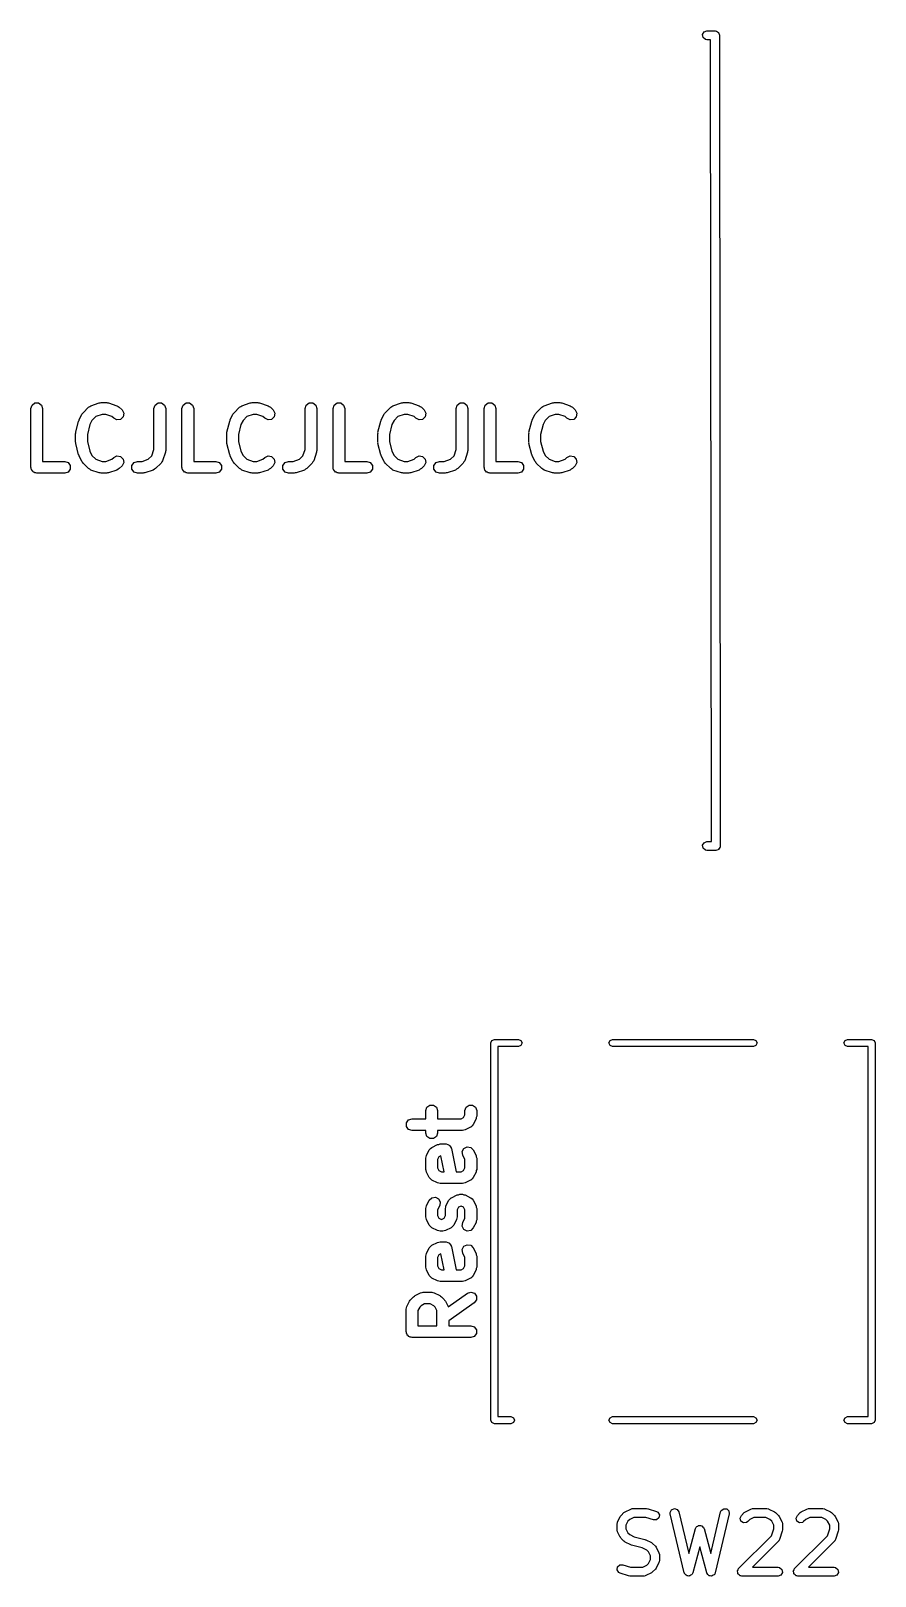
# Model space of a CAD drawing. Extents: x 32 to 173, y -120 to -34.
# Drawn here: x 158.82 to 173.2, y -120.16 to -93.86 of the extents above; entities that cross this region are included whole.
import ezdxf

# ---------------------------------------------------------------- set-up
doc = ezdxf.new("R2010")
doc.units = 0
doc.layers.add('BLACK', color=7, linetype='CONTINUOUS')

msp = doc.modelspace()

# ---------------------------------------------------------------- linework, layer by layer
at = {"layer": 'BLACK', "linetype": 'CONTINUOUS'}
for p, q in [((170.26, -93.925), (170.286, -93.8805)), ((170.286, -93.8805), (170.334, -93.863)), ((170.334, -93.863), (170.471, -93.863)), ((170.471, -93.863), (170.481, -93.8647)), ((170.481, -93.8647), (170.484, -93.8641)), ((170.484, -93.8641), (170.487, -93.8658)), ((170.487, -93.8658), (170.497, -93.8675)), ((170.497, -93.8675), (170.512, -93.88)), ((170.512, -93.88), (170.529, -93.8897)), ((170.529, -93.8897), (170.531, -93.8961)), ((170.269, -93.9755), (170.26, -93.925)), ((170.308, -94.0085), (170.269, -93.9755)), ((170.334, -94.013), (170.308, -94.0085)), ((170.396, -94.013), (170.334, -94.013)), ((170.409, -107.663), (170.396, -94.013)), ((170.531, -93.8961), (170.536, -93.9005)), ((170.536, -93.9005), (170.54, -93.9197)), ((170.54, -93.9197), (170.546, -93.9379)), ((170.546, -93.9379), (170.559, -107.738)), ((158.844, -100.231), (158.894, -100.195)), ((158.894, -100.195), (158.956, -100.195)), ((158.956, -100.195), (159.006, -100.231)), ((159.846, -100.243), (159.989, -100.195)), ((159.989, -100.195), (160.005, -100.195)), ((160.005, -100.195), (160.02, -100.19)), ((160.02, -100.19), (160.116, -100.19)), ((160.116, -100.19), (160.131, -100.195)), ((160.131, -100.195), (160.147, -100.195)), ((160.147, -100.195), (160.29, -100.243)), ((160.939, -100.231), (160.989, -100.195)), ((160.989, -100.195), (161.051, -100.195)), ((161.051, -100.195), (161.101, -100.231)), ((161.416, -100.231), (161.466, -100.195)), ((161.466, -100.195), (161.527, -100.195)), ((161.527, -100.195), (161.577, -100.231)), ((162.417, -100.243), (162.56, -100.195)), ((162.56, -100.195), (162.576, -100.195)), ((162.576, -100.195), (162.592, -100.19)), ((162.592, -100.19), (162.687, -100.19)), ((162.687, -100.19), (162.702, -100.195)), ((162.702, -100.195), (162.719, -100.195)), ((162.719, -100.195), (162.862, -100.243)), ((163.511, -100.231), (163.561, -100.195)), ((163.561, -100.195), (163.623, -100.195)), ((163.623, -100.195), (163.673, -100.231)), ((163.987, -100.231), (164.037, -100.195)), ((164.037, -100.195), (164.099, -100.195)), ((164.099, -100.195), (164.149, -100.231)), ((164.989, -100.243), (165.132, -100.195)), ((165.132, -100.195), (165.148, -100.195)), ((165.148, -100.195), (165.163, -100.19)), ((165.163, -100.19), (165.258, -100.19)), ((165.258, -100.19), (165.274, -100.195)), ((165.274, -100.195), (165.29, -100.195)), ((165.29, -100.195), (165.433, -100.243)), ((166.082, -100.231), (166.132, -100.195)), ((166.132, -100.195), (166.194, -100.195)), ((166.194, -100.195), (166.244, -100.231)), ((166.559, -100.231), (166.609, -100.195)), ((166.609, -100.195), (166.67, -100.195)), ((166.67, -100.195), (166.72, -100.231)), ((167.56, -100.243), (167.703, -100.195)), ((167.703, -100.195), (167.719, -100.195)), ((167.719, -100.195), (167.735, -100.19)), ((167.735, -100.19), (167.83, -100.19)), ((167.83, -100.19), (167.845, -100.195)), ((167.845, -100.195), (167.862, -100.195)), ((167.862, -100.195), (168.004, -100.243)), ((158.825, -100.29), (158.844, -100.231)), ((158.825, -101.29), (158.825, -100.29)), ((159.006, -100.231), (159.025, -100.29)), ((159.025, -100.29), (159.025, -101.19)), ((159.645, -100.484), (159.693, -100.388)), ((159.693, -100.388), (159.704, -100.377)), ((159.704, -100.377), (159.712, -100.362)), ((159.712, -100.362), (159.807, -100.267)), ((159.807, -100.267), (159.827, -100.257)), ((159.827, -100.257), (159.846, -100.243)), ((159.932, -100.425), (159.864, -100.492)), ((160.037, -100.39), (159.932, -100.425)), ((160.099, -100.39), (160.037, -100.39)), ((160.204, -100.425), (160.099, -100.39)), ((160.235, -100.456), (160.204, -100.425)), ((160.29, -100.484), (160.235, -100.456)), ((160.29, -100.243), (160.309, -100.257)), ((160.309, -100.257), (160.329, -100.267)), ((160.329, -100.267), (160.377, -100.315)), ((160.395, -100.431), (160.351, -100.475)), ((160.377, -100.315), (160.405, -100.37)), ((160.405, -100.37), (160.395, -100.431)), ((160.92, -100.29), (160.939, -100.231)), ((160.92, -100.988), (160.92, -100.29)), ((161.101, -100.231), (161.12, -100.29)), ((161.12, -100.29), (161.12, -101.005)), ((161.397, -100.29), (161.416, -100.231)), ((161.397, -101.29), (161.397, -100.29)), ((161.577, -100.231), (161.597, -100.29)), ((161.597, -100.29), (161.597, -101.19)), ((162.217, -100.484), (162.264, -100.388)), ((162.264, -100.388), (162.276, -100.377)), ((162.276, -100.377), (162.283, -100.362)), ((162.283, -100.362), (162.378, -100.267)), ((162.378, -100.267), (162.399, -100.257)), ((162.399, -100.257), (162.417, -100.243)), ((162.503, -100.425), (162.436, -100.492)), ((162.608, -100.39), (162.503, -100.425)), ((162.671, -100.39), (162.608, -100.39)), ((162.776, -100.425), (162.671, -100.39)), ((162.807, -100.456), (162.776, -100.425)), ((162.862, -100.484), (162.807, -100.456)), ((162.862, -100.243), (162.88, -100.257)), ((162.88, -100.257), (162.901, -100.267)), ((162.901, -100.267), (162.948, -100.315)), ((162.967, -100.431), (162.923, -100.475)), ((162.948, -100.315), (162.976, -100.37)), ((162.976, -100.37), (162.967, -100.431)), ((163.492, -100.29), (163.511, -100.231)), ((163.492, -100.988), (163.492, -100.29)), ((163.673, -100.231), (163.692, -100.29)), ((163.692, -100.29), (163.692, -101.005)), ((163.968, -100.29), (163.987, -100.231)), ((163.968, -101.29), (163.968, -100.29)), ((164.149, -100.231), (164.168, -100.29)), ((164.168, -100.29), (164.168, -101.19)), ((164.788, -100.484), (164.836, -100.388)), ((164.836, -100.388), (164.847, -100.377)), ((164.847, -100.377), (164.854, -100.362)), ((164.854, -100.362), (164.95, -100.267)), ((164.95, -100.267), (164.97, -100.257)), ((164.97, -100.257), (164.989, -100.243)), ((165.074, -100.425), (165.007, -100.492)), ((165.179, -100.39), (165.074, -100.425)), ((165.242, -100.39), (165.179, -100.39)), ((165.347, -100.425), (165.242, -100.39)), ((165.378, -100.456), (165.347, -100.425)), ((165.433, -100.484), (165.378, -100.456)), ((165.433, -100.243), (165.451, -100.257)), ((165.451, -100.257), (165.472, -100.267)), ((165.472, -100.267), (165.52, -100.315)), ((165.538, -100.431), (165.494, -100.475)), ((165.52, -100.315), (165.548, -100.37)), ((165.548, -100.37), (165.538, -100.431)), ((166.063, -100.29), (166.082, -100.231)), ((166.063, -100.988), (166.063, -100.29)), ((166.244, -100.231), (166.263, -100.29)), ((166.263, -100.29), (166.263, -101.005)), ((166.539, -100.29), (166.559, -100.231)), ((166.539, -101.29), (166.539, -100.29)), ((166.72, -100.231), (166.739, -100.29)), ((166.739, -100.29), (166.739, -101.19)), ((167.36, -100.484), (167.407, -100.388)), ((167.407, -100.388), (167.419, -100.377)), ((167.419, -100.377), (167.426, -100.362)), ((167.426, -100.362), (167.521, -100.267)), ((167.521, -100.267), (167.542, -100.257)), ((167.542, -100.257), (167.56, -100.243)), ((167.646, -100.425), (167.579, -100.492)), ((167.751, -100.39), (167.646, -100.425)), ((167.814, -100.39), (167.751, -100.39)), ((167.919, -100.425), (167.814, -100.39)), ((167.95, -100.456), (167.919, -100.425)), ((168.005, -100.484), (167.95, -100.456)), ((168.004, -100.243), (168.023, -100.257)), ((168.023, -100.257), (168.043, -100.267)), ((168.043, -100.267), (168.091, -100.315)), ((168.109, -100.431), (168.066, -100.475)), ((168.091, -100.315), (168.119, -100.37)), ((168.119, -100.37), (168.109, -100.431)), ((159.587, -100.719), (159.591, -100.707)), ((159.587, -100.862), (159.587, -100.719)), ((159.59, -100.695), (159.638, -100.504)), ((159.591, -100.707), (159.59, -100.695)), ((159.638, -100.504), (159.644, -100.495)), ((159.644, -100.495), (159.645, -100.484)), ((159.829, -100.563), (159.787, -100.731)), ((159.787, -100.731), (159.787, -100.849)), ((159.864, -100.492), (159.829, -100.563)), ((160.351, -100.475), (160.29, -100.484)), ((162.158, -100.719), (162.162, -100.707)), ((162.158, -100.862), (162.158, -100.719)), ((162.161, -100.695), (162.209, -100.504)), ((162.162, -100.707), (162.161, -100.695)), ((162.209, -100.504), (162.215, -100.495)), ((162.215, -100.495), (162.217, -100.484)), ((162.4, -100.563), (162.358, -100.731)), ((162.358, -100.731), (162.358, -100.849)), ((162.436, -100.492), (162.4, -100.563)), ((162.923, -100.475), (162.862, -100.484)), ((164.73, -100.719), (164.734, -100.707)), ((164.73, -100.862), (164.73, -100.719)), ((164.733, -100.695), (164.781, -100.504)), ((164.734, -100.707), (164.733, -100.695)), ((164.781, -100.504), (164.786, -100.495)), ((164.786, -100.495), (164.788, -100.484)), ((164.972, -100.563), (164.93, -100.731)), ((164.93, -100.731), (164.93, -100.849)), ((165.007, -100.492), (164.972, -100.563)), ((165.494, -100.475), (165.433, -100.484)), ((167.301, -100.719), (167.305, -100.707)), ((167.301, -100.862), (167.301, -100.719)), ((167.304, -100.695), (167.352, -100.504)), ((167.305, -100.707), (167.304, -100.695)), ((167.352, -100.504), (167.358, -100.495)), ((167.358, -100.495), (167.36, -100.484)), ((167.543, -100.563), (167.501, -100.731)), ((167.501, -100.731), (167.501, -100.849)), ((167.579, -100.492), (167.543, -100.563)), ((168.066, -100.475), (168.005, -100.484)), ((159.591, -100.873), (159.587, -100.862)), ((159.59, -100.886), (159.591, -100.873)), ((159.638, -101.076), (159.59, -100.886)), ((159.787, -100.849), (159.829, -101.017)), ((160.885, -101.093), (160.92, -100.988)), ((162.162, -100.873), (162.158, -100.862)), ((162.161, -100.886), (162.162, -100.873)), ((162.209, -101.076), (162.161, -100.886)), ((162.358, -100.849), (162.4, -101.017)), ((163.457, -101.093), (163.492, -100.988)), ((164.734, -100.873), (164.73, -100.862)), ((164.733, -100.886), (164.734, -100.873)), ((164.781, -101.076), (164.733, -100.886)), ((164.93, -100.849), (164.972, -101.017)), ((166.028, -101.093), (166.063, -100.988)), ((167.305, -100.873), (167.301, -100.862)), ((167.304, -100.886), (167.305, -100.873)), ((167.352, -101.076), (167.304, -100.886)), ((167.501, -100.849), (167.543, -101.017)), ((159.025, -101.19), (159.401, -101.19)), ((159.401, -101.19), (159.46, -101.209)), ((159.46, -101.209), (159.496, -101.259)), ((159.644, -101.086), (159.638, -101.076)), ((159.645, -101.097), (159.644, -101.086)), ((159.693, -101.192), (159.645, -101.097)), ((159.704, -101.204), (159.693, -101.192)), ((159.712, -101.218), (159.704, -101.204)), ((159.807, -101.313), (159.712, -101.218)), ((159.829, -101.017), (159.864, -101.088)), ((159.864, -101.088), (159.932, -101.155)), ((159.932, -101.155), (160.037, -101.19)), ((160.037, -101.19), (160.099, -101.19)), ((160.099, -101.19), (160.204, -101.155)), ((160.204, -101.155), (160.235, -101.124)), ((160.235, -101.124), (160.29, -101.096)), ((160.29, -101.096), (160.351, -101.106)), ((160.351, -101.106), (160.395, -101.15)), ((160.405, -101.211), (160.377, -101.266)), ((160.395, -101.15), (160.405, -101.211)), ((160.544, -101.259), (160.581, -101.209)), ((160.581, -101.209), (160.639, -101.19)), ((160.639, -101.19), (160.718, -101.19)), ((160.718, -101.19), (160.824, -101.155)), ((160.824, -101.155), (160.885, -101.093)), ((161.043, -101.218), (160.948, -101.313)), ((161.054, -101.198), (161.043, -101.218)), ((161.068, -101.179), (161.054, -101.198)), ((161.115, -101.036), (161.068, -101.179)), ((161.12, -101.005), (161.115, -101.02)), ((161.115, -101.02), (161.115, -101.036)), ((161.597, -101.19), (161.973, -101.19)), ((161.973, -101.19), (162.032, -101.209)), ((162.032, -101.209), (162.068, -101.259)), ((162.215, -101.086), (162.209, -101.076)), ((162.217, -101.097), (162.215, -101.086)), ((162.264, -101.192), (162.217, -101.097)), ((162.276, -101.204), (162.264, -101.192)), ((162.283, -101.218), (162.276, -101.204)), ((162.378, -101.313), (162.283, -101.218)), ((162.4, -101.017), (162.436, -101.088)), ((162.436, -101.088), (162.503, -101.155)), ((162.503, -101.155), (162.608, -101.19)), ((162.608, -101.19), (162.671, -101.19)), ((162.671, -101.19), (162.776, -101.155)), ((162.776, -101.155), (162.807, -101.124)), ((162.807, -101.124), (162.862, -101.096)), ((162.862, -101.096), (162.923, -101.106)), ((162.923, -101.106), (162.967, -101.15)), ((162.976, -101.211), (162.948, -101.266)), ((162.967, -101.15), (162.976, -101.211)), ((163.116, -101.259), (163.152, -101.209)), ((163.152, -101.209), (163.211, -101.19)), ((163.211, -101.19), (163.29, -101.19)), ((163.29, -101.19), (163.395, -101.155)), ((163.395, -101.155), (163.457, -101.093)), ((163.615, -101.218), (163.52, -101.313)), ((163.625, -101.198), (163.615, -101.218)), ((163.639, -101.179), (163.625, -101.198)), ((163.687, -101.036), (163.639, -101.179)), ((163.692, -101.005), (163.687, -101.02)), ((163.687, -101.02), (163.687, -101.036)), ((164.168, -101.19), (164.544, -101.19)), ((164.544, -101.19), (164.603, -101.209)), ((164.603, -101.209), (164.639, -101.259)), ((164.786, -101.086), (164.781, -101.076)), ((164.788, -101.097), (164.786, -101.086)), ((164.836, -101.192), (164.788, -101.097)), ((164.847, -101.204), (164.836, -101.192)), ((164.854, -101.218), (164.847, -101.204)), ((164.95, -101.313), (164.854, -101.218)), ((164.972, -101.017), (165.007, -101.088)), ((165.007, -101.088), (165.074, -101.155)), ((165.074, -101.155), (165.179, -101.19)), ((165.179, -101.19), (165.242, -101.19)), ((165.242, -101.19), (165.347, -101.155)), ((165.347, -101.155), (165.378, -101.124)), ((165.378, -101.124), (165.433, -101.096)), ((165.433, -101.096), (165.494, -101.106)), ((165.494, -101.106), (165.538, -101.15)), ((165.548, -101.211), (165.52, -101.266)), ((165.538, -101.15), (165.548, -101.211)), ((165.687, -101.259), (165.724, -101.209)), ((165.724, -101.209), (165.782, -101.19)), ((165.782, -101.19), (165.861, -101.19)), ((165.861, -101.19), (165.966, -101.155)), ((165.966, -101.155), (166.028, -101.093)), ((166.186, -101.218), (166.091, -101.313)), ((166.197, -101.198), (166.186, -101.218)), ((166.21, -101.179), (166.197, -101.198)), ((166.258, -101.036), (166.21, -101.179)), ((166.263, -101.005), (166.258, -101.02)), ((166.258, -101.02), (166.258, -101.036)), ((166.739, -101.19), (167.116, -101.19)), ((167.116, -101.19), (167.174, -101.209)), ((167.174, -101.209), (167.211, -101.259)), ((167.358, -101.086), (167.352, -101.076)), ((167.36, -101.097), (167.358, -101.086)), ((167.407, -101.192), (167.36, -101.097)), ((167.419, -101.204), (167.407, -101.192)), ((167.426, -101.218), (167.419, -101.204)), ((167.521, -101.313), (167.426, -101.218)), ((167.543, -101.017), (167.579, -101.088)), ((167.579, -101.088), (167.646, -101.155)), ((167.646, -101.155), (167.751, -101.19)), ((167.751, -101.19), (167.814, -101.19)), ((167.814, -101.19), (167.919, -101.155)), ((167.919, -101.155), (167.95, -101.124)), ((167.95, -101.124), (168.005, -101.096)), ((168.005, -101.096), (168.066, -101.106)), ((168.066, -101.106), (168.109, -101.15)), ((168.119, -101.211), (168.091, -101.266)), ((168.109, -101.15), (168.119, -101.211)), ((158.83, -101.305), (158.825, -101.29)), ((158.83, -101.321), (158.83, -101.305)), ((158.839, -101.334), (158.83, -101.321)), ((158.844, -101.349), (158.839, -101.334)), ((158.857, -101.358), (158.844, -101.349)), ((158.866, -101.371), (158.857, -101.358)), ((158.881, -101.376), (158.866, -101.371)), ((158.894, -101.385), (158.881, -101.376)), ((158.91, -101.385), (158.894, -101.385)), ((158.925, -101.39), (158.91, -101.385)), ((159.401, -101.39), (158.925, -101.39)), ((159.46, -101.371), (159.401, -101.39)), ((159.496, -101.321), (159.46, -101.371)), ((159.496, -101.259), (159.496, -101.321)), ((159.827, -101.324), (159.807, -101.313)), ((159.846, -101.337), (159.827, -101.324)), ((159.989, -101.385), (159.846, -101.337)), ((160.005, -101.385), (159.989, -101.385)), ((160.02, -101.39), (160.005, -101.385)), ((160.116, -101.39), (160.02, -101.39)), ((160.131, -101.385), (160.116, -101.39)), ((160.147, -101.385), (160.131, -101.385)), ((160.29, -101.337), (160.147, -101.385)), ((160.309, -101.324), (160.29, -101.337)), ((160.329, -101.313), (160.309, -101.324)), ((160.377, -101.266), (160.329, -101.313)), ((160.544, -101.321), (160.544, -101.259)), ((160.581, -101.371), (160.544, -101.321)), ((160.639, -101.39), (160.581, -101.371)), ((160.735, -101.39), (160.639, -101.39)), ((160.75, -101.385), (160.735, -101.39)), ((160.766, -101.385), (160.75, -101.385)), ((160.909, -101.337), (160.766, -101.385)), ((160.928, -101.324), (160.909, -101.337)), ((160.948, -101.313), (160.928, -101.324)), ((161.401, -101.305), (161.397, -101.29)), ((161.401, -101.321), (161.401, -101.305)), ((161.411, -101.334), (161.401, -101.321)), ((161.416, -101.349), (161.411, -101.334)), ((161.428, -101.358), (161.416, -101.349)), ((161.438, -101.371), (161.428, -101.358)), ((161.453, -101.376), (161.438, -101.371)), ((161.466, -101.385), (161.453, -101.376)), ((161.482, -101.385), (161.466, -101.385)), ((161.497, -101.39), (161.482, -101.385)), ((161.973, -101.39), (161.497, -101.39)), ((162.032, -101.371), (161.973, -101.39)), ((162.068, -101.321), (162.032, -101.371)), ((162.068, -101.259), (162.068, -101.321)), ((162.399, -101.324), (162.378, -101.313)), ((162.417, -101.337), (162.399, -101.324)), ((162.56, -101.385), (162.417, -101.337)), ((162.576, -101.385), (162.56, -101.385)), ((162.592, -101.39), (162.576, -101.385)), ((162.687, -101.39), (162.592, -101.39)), ((162.702, -101.385), (162.687, -101.39)), ((162.719, -101.385), (162.702, -101.385)), ((162.862, -101.337), (162.719, -101.385)), ((162.88, -101.324), (162.862, -101.337)), ((162.901, -101.313), (162.88, -101.324)), ((162.948, -101.266), (162.901, -101.313)), ((163.116, -101.321), (163.116, -101.259)), ((163.152, -101.371), (163.116, -101.321)), ((163.211, -101.39), (163.152, -101.371)), ((163.306, -101.39), (163.211, -101.39)), ((163.322, -101.385), (163.306, -101.39)), ((163.338, -101.385), (163.322, -101.385)), ((163.481, -101.337), (163.338, -101.385)), ((163.499, -101.324), (163.481, -101.337)), ((163.52, -101.313), (163.499, -101.324)), ((163.973, -101.305), (163.968, -101.29)), ((163.973, -101.321), (163.973, -101.305)), ((163.982, -101.334), (163.973, -101.321)), ((163.987, -101.349), (163.982, -101.334)), ((164, -101.358), (163.987, -101.349)), ((164.009, -101.371), (164, -101.358)), ((164.024, -101.376), (164.009, -101.371)), ((164.037, -101.385), (164.024, -101.376)), ((164.053, -101.385), (164.037, -101.385)), ((164.068, -101.39), (164.053, -101.385)), ((164.544, -101.39), (164.068, -101.39)), ((164.603, -101.371), (164.544, -101.39)), ((164.639, -101.321), (164.603, -101.371)), ((164.639, -101.259), (164.639, -101.321)), ((164.97, -101.324), (164.95, -101.313)), ((164.989, -101.337), (164.97, -101.324)), ((165.132, -101.385), (164.989, -101.337)), ((165.148, -101.385), (165.132, -101.385)), ((165.163, -101.39), (165.148, -101.385)), ((165.258, -101.39), (165.163, -101.39)), ((165.274, -101.385), (165.258, -101.39)), ((165.29, -101.385), (165.274, -101.385)), ((165.433, -101.337), (165.29, -101.385)), ((165.452, -101.324), (165.433, -101.337)), ((165.472, -101.313), (165.452, -101.324)), ((165.52, -101.266), (165.472, -101.313)), ((165.687, -101.321), (165.687, -101.259)), ((165.724, -101.371), (165.687, -101.321)), ((165.782, -101.39), (165.724, -101.371)), ((165.878, -101.39), (165.782, -101.39)), ((165.893, -101.385), (165.878, -101.39)), ((165.909, -101.385), (165.893, -101.385)), ((166.052, -101.337), (165.909, -101.385)), ((166.071, -101.324), (166.052, -101.337)), ((166.091, -101.313), (166.071, -101.324)), ((166.544, -101.305), (166.539, -101.29)), ((166.544, -101.321), (166.544, -101.305)), ((166.554, -101.334), (166.544, -101.321)), ((166.559, -101.349), (166.554, -101.334)), ((166.571, -101.358), (166.559, -101.349)), ((166.581, -101.371), (166.571, -101.358)), ((166.596, -101.376), (166.581, -101.371)), ((166.609, -101.385), (166.596, -101.376)), ((166.624, -101.385), (166.609, -101.385)), ((166.639, -101.39), (166.624, -101.385)), ((167.116, -101.39), (166.639, -101.39)), ((167.174, -101.371), (167.116, -101.39)), ((167.211, -101.321), (167.174, -101.371)), ((167.211, -101.259), (167.211, -101.321)), ((167.542, -101.324), (167.521, -101.313)), ((167.56, -101.337), (167.542, -101.324)), ((167.703, -101.385), (167.56, -101.337)), ((167.719, -101.385), (167.703, -101.385)), ((167.735, -101.39), (167.719, -101.385)), ((167.83, -101.39), (167.735, -101.39)), ((167.845, -101.385), (167.83, -101.39)), ((167.862, -101.385), (167.845, -101.385)), ((168.004, -101.337), (167.862, -101.385)), ((168.023, -101.324), (168.004, -101.337)), ((168.043, -101.313), (168.023, -101.324)), ((168.091, -101.266), (168.043, -101.313)), ((170.26, -107.725), (170.286, -107.681)), ((170.269, -107.775), (170.26, -107.725)), ((170.308, -107.808), (170.269, -107.775)), ((170.286, -107.681), (170.334, -107.663)), ((170.334, -107.813), (170.308, -107.808)), ((170.334, -107.663), (170.409, -107.663)), ((170.484, -107.813), (170.334, -107.813)), ((170.502, -107.806), (170.484, -107.813)), ((170.522, -107.803), (170.502, -107.806)), ((170.526, -107.798), (170.522, -107.803)), ((170.532, -107.795), (170.526, -107.798)), ((170.542, -107.779), (170.532, -107.795)), ((170.555, -107.764), (170.542, -107.779)), ((170.556, -107.754), (170.555, -107.764)), ((170.558, -107.751), (170.556, -107.754)), ((170.559, -107.738), (170.557, -107.748)), ((170.557, -107.748), (170.558, -107.751)), ((166.656, -111.09), (166.674, -111.048)), ((166.656, -117.51), (166.656, -111.09)), ((166.674, -111.048), (166.716, -111.03)), ((166.716, -111.03), (167.126, -111.03)), ((167.126, -111.15), (166.776, -111.15)), ((166.776, -111.15), (166.776, -117.45)), ((167.126, -111.03), (167.168, -111.048)), ((167.168, -111.132), (167.126, -111.15)), ((167.168, -111.048), (167.186, -111.09)), ((167.186, -111.09), (167.168, -111.132)), ((168.666, -111.09), (168.684, -111.048)), ((168.684, -111.132), (168.666, -111.09)), ((168.684, -111.048), (168.726, -111.03)), ((168.726, -111.15), (168.684, -111.132)), ((168.726, -111.03), (171.126, -111.03)), ((171.126, -111.15), (168.726, -111.15)), ((171.126, -111.03), (171.168, -111.048)), ((171.168, -111.132), (171.126, -111.15)), ((171.168, -111.048), (171.186, -111.09)), ((171.186, -111.09), (171.168, -111.132)), ((172.666, -111.09), (172.684, -111.048)), ((172.684, -111.132), (172.666, -111.09)), ((172.684, -111.048), (172.726, -111.03)), ((172.726, -111.15), (172.684, -111.132)), ((172.726, -111.03), (173.136, -111.03)), ((173.076, -111.15), (172.726, -111.15)), ((173.076, -117.45), (173.076, -111.15)), ((173.136, -111.03), (173.178, -111.048)), ((173.178, -111.048), (173.196, -111.09)), ((173.196, -111.09), (173.196, -117.51)), ((165.548, -112.241), (165.567, -112.182)), ((165.548, -112.379), (165.548, -112.241)), ((165.567, -112.182), (165.617, -112.146)), ((165.617, -112.146), (165.678, -112.146)), ((165.678, -112.146), (165.728, -112.182)), ((165.728, -112.182), (165.748, -112.241)), ((165.748, -112.241), (165.748, -112.379)), ((166.214, -112.241), (166.233, -112.182)), ((166.214, -112.312), (166.214, -112.241)), ((166.233, -112.182), (166.283, -112.146)), ((166.283, -112.146), (166.345, -112.146)), ((166.345, -112.146), (166.395, -112.182)), ((166.395, -112.182), (166.414, -112.241)), ((166.414, -112.241), (166.414, -112.336)), ((165.219, -112.448), (165.255, -112.398)), ((165.219, -112.51), (165.219, -112.448)), ((165.255, -112.56), (165.219, -112.51)), ((165.255, -112.398), (165.314, -112.379)), ((165.314, -112.579), (165.255, -112.56)), ((165.314, -112.379), (165.548, -112.379)), ((165.748, -112.379), (166.148, -112.379)), ((166.148, -112.379), (166.192, -112.357)), ((166.192, -112.357), (166.214, -112.312)), ((166.216, -112.568), (166.193, -112.572)), ((166.311, -112.521), (166.216, -112.568)), ((166.312, -112.52), (166.311, -112.521)), ((166.313, -112.52), (166.312, -112.52)), ((166.334, -112.499), (166.313, -112.52)), ((166.355, -112.477), (166.334, -112.499)), ((166.356, -112.476), (166.355, -112.477)), ((166.355, -112.477), (166.355, -112.477)), ((166.404, -112.381), (166.356, -112.476)), ((166.407, -112.358), (166.404, -112.381)), ((166.414, -112.336), (166.407, -112.358)), ((165.548, -112.579), (165.314, -112.579)), ((165.548, -112.622), (165.548, -112.579)), ((165.567, -112.681), (165.548, -112.622)), ((165.617, -112.717), (165.567, -112.681)), ((165.678, -112.717), (165.617, -112.717)), ((165.65, -112.866), (165.746, -112.818)), ((165.728, -112.681), (165.678, -112.717)), ((165.748, -112.622), (165.728, -112.681)), ((165.746, -112.818), (165.768, -112.815)), ((166.171, -112.579), (165.748, -112.579)), ((165.748, -112.579), (165.748, -112.622)), ((165.768, -112.815), (165.79, -112.807)), ((165.79, -112.807), (165.886, -112.807)), ((165.886, -112.807), (165.891, -112.809)), ((165.891, -112.809), (165.897, -112.808)), ((165.897, -112.808), (165.92, -112.819)), ((165.92, -112.819), (165.944, -112.827)), ((165.944, -112.827), (165.948, -112.831)), ((165.948, -112.831), (165.953, -112.834)), ((166.193, -112.572), (166.171, -112.579)), ((165.548, -113.05), (165.555, -113.028)), ((165.548, -113.241), (165.548, -113.05)), ((165.555, -113.028), (165.558, -113.006)), ((165.558, -113.006), (165.606, -112.91)), ((165.606, -112.909), (165.628, -112.888)), ((165.606, -112.91), (165.606, -112.909)), ((165.606, -112.91), (165.606, -112.91)), ((165.628, -112.888), (165.649, -112.866)), ((165.649, -112.866), (165.65, -112.866)), ((165.65, -112.866), (165.65, -112.866)), ((165.77, -113.03), (165.748, -113.074)), ((165.748, -113.074), (165.748, -113.217)), ((165.805, -113.012), (165.77, -113.03)), ((165.859, -113.284), (165.805, -113.012)), ((165.953, -112.834), (165.966, -112.856)), ((165.966, -112.856), (165.981, -112.877)), ((165.981, -112.877), (165.981, -112.883)), ((165.981, -112.883), (165.984, -112.888)), ((165.984, -112.888), (166.063, -113.284)), ((166.168, -112.939), (166.196, -112.884)), ((166.177, -113), (166.168, -112.939)), ((166.214, -113.074), (166.177, -113)), ((166.196, -112.884), (166.252, -112.856)), ((166.214, -113.217), (166.214, -113.074)), ((166.252, -112.856), (166.313, -112.866)), ((166.313, -112.866), (166.356, -112.91)), ((166.356, -112.91), (166.404, -113.006)), ((166.404, -113.006), (166.407, -113.028)), ((166.407, -113.028), (166.414, -113.05)), ((166.414, -113.05), (166.414, -113.241)), ((165.555, -113.263), (165.548, -113.241)), ((165.558, -113.286), (165.555, -113.263)), ((165.606, -113.381), (165.558, -113.286)), ((165.748, -113.217), (165.77, -113.262)), ((165.77, -113.262), (165.814, -113.284)), ((165.814, -113.284), (165.859, -113.284)), ((166.063, -113.284), (166.148, -113.284)), ((166.148, -113.284), (166.192, -113.262)), ((166.192, -113.262), (166.214, -113.217)), ((166.404, -113.286), (166.356, -113.381)), ((166.407, -113.263), (166.404, -113.286)), ((166.414, -113.241), (166.407, -113.263)), ((165.606, -113.382), (165.606, -113.381)), ((165.606, -113.381), (165.606, -113.381)), ((165.628, -113.403), (165.606, -113.382)), ((165.649, -113.425), (165.628, -113.403)), ((165.65, -113.425), (165.649, -113.425)), ((165.746, -113.473), (165.65, -113.425)), ((165.65, -113.425), (165.65, -113.425)), ((165.768, -113.477), (165.746, -113.473)), ((165.79, -113.484), (165.768, -113.477)), ((166.171, -113.484), (165.79, -113.484)), ((166.193, -113.477), (166.171, -113.484)), ((166.216, -113.473), (166.193, -113.477)), ((166.311, -113.425), (166.216, -113.473)), ((166.312, -113.425), (166.311, -113.425)), ((166.313, -113.425), (166.312, -113.425)), ((166.334, -113.403), (166.313, -113.425)), ((166.355, -113.382), (166.334, -113.403)), ((166.356, -113.381), (166.355, -113.381)), ((166.355, -113.381), (166.355, -113.382)), ((165.555, -113.886), (165.558, -113.863)), ((165.558, -113.863), (165.606, -113.768)), ((165.606, -113.768), (165.649, -113.723)), ((165.649, -113.723), (165.71, -113.713)), ((165.71, -113.713), (165.765, -113.741)), ((165.785, -113.857), (165.748, -113.931)), ((165.765, -113.741), (165.794, -113.796)), ((165.794, -113.796), (165.785, -113.857)), ((165.888, -113.886), (165.891, -113.863)), ((165.891, -113.863), (165.939, -113.768)), ((165.939, -113.768), (165.94, -113.767)), ((165.94, -113.766), (165.961, -113.745)), ((165.94, -113.767), (165.94, -113.766)), ((165.961, -113.745), (165.982, -113.723)), ((165.982, -113.723), (165.983, -113.723)), ((165.983, -113.723), (165.984, -113.723)), ((165.984, -113.723), (166.079, -113.675)), ((166.079, -113.675), (166.102, -113.672)), ((166.102, -113.672), (166.124, -113.665)), ((166.147, -113.865), (166.103, -113.887)), ((166.124, -113.665), (166.171, -113.665)), ((166.148, -113.865), (166.147, -113.865)), ((166.192, -113.887), (166.148, -113.865)), ((166.171, -113.665), (166.193, -113.672)), ((166.193, -113.672), (166.216, -113.675)), ((166.216, -113.675), (166.311, -113.723)), ((166.311, -113.723), (166.312, -113.723)), ((166.312, -113.723), (166.313, -113.723)), ((166.313, -113.723), (166.334, -113.745)), ((166.334, -113.745), (166.355, -113.766)), ((166.355, -113.766), (166.355, -113.767)), ((166.355, -113.767), (166.356, -113.768)), ((166.356, -113.768), (166.404, -113.863)), ((166.404, -113.863), (166.407, -113.886)), ((165.548, -113.907), (165.555, -113.886)), ((165.548, -114.05), (165.548, -113.907)), ((165.555, -114.072), (165.548, -114.05)), ((165.558, -114.095), (165.555, -114.072)), ((165.606, -114.19), (165.558, -114.095)), ((165.748, -113.931), (165.748, -114.027)), ((165.748, -114.027), (165.77, -114.071)), ((165.77, -114.071), (165.814, -114.093)), ((165.814, -114.093), (165.859, -114.071)), ((165.814, -114.093), (165.814, -114.093)), ((165.859, -114.071), (165.881, -114.027)), ((165.881, -113.907), (165.888, -113.886)), ((165.881, -114.027), (165.881, -113.907)), ((166.07, -114.095), (166.023, -114.19)), ((166.074, -114.072), (166.07, -114.095)), ((166.081, -114.05), (166.074, -114.072)), ((166.103, -113.887), (166.081, -113.931)), ((166.081, -113.931), (166.081, -114.05)), ((166.177, -114.148), (166.214, -114.074)), ((166.214, -113.931), (166.192, -113.887)), ((166.214, -114.074), (166.214, -113.931)), ((166.404, -114.143), (166.356, -114.238)), ((166.407, -114.12), (166.404, -114.143)), ((166.407, -113.886), (166.414, -113.907)), ((166.414, -114.098), (166.407, -114.12)), ((166.414, -113.907), (166.414, -114.098)), ((165.606, -114.191), (165.606, -114.19)), ((165.606, -114.192), (165.606, -114.191)), ((165.628, -114.213), (165.606, -114.192)), ((165.649, -114.234), (165.628, -114.213)), ((165.65, -114.234), (165.649, -114.234)), ((165.65, -114.235), (165.65, -114.234)), ((165.746, -114.283), (165.65, -114.235)), ((165.768, -114.286), (165.746, -114.283)), ((165.79, -114.293), (165.768, -114.286)), ((165.838, -114.293), (165.79, -114.293)), ((165.86, -114.286), (165.838, -114.293)), ((165.883, -114.283), (165.86, -114.286)), ((165.978, -114.235), (165.883, -114.283)), ((165.979, -114.234), (165.978, -114.235)), ((166.001, -114.213), (165.979, -114.234)), ((165.979, -114.234), (165.979, -114.234)), ((166.022, -114.192), (166.001, -114.213)), ((166.023, -114.19), (166.022, -114.191)), ((166.022, -114.191), (166.022, -114.192)), ((166.168, -114.21), (166.177, -114.148)), ((166.196, -114.264), (166.168, -114.21)), ((166.252, -114.292), (166.196, -114.264)), ((166.313, -114.282), (166.252, -114.292)), ((166.356, -114.238), (166.313, -114.282)), ((165.555, -114.695), (165.558, -114.672)), ((165.558, -114.672), (165.606, -114.577)), ((165.606, -114.576), (165.628, -114.555)), ((165.606, -114.577), (165.606, -114.576)), ((165.606, -114.576), (165.606, -114.576)), ((165.628, -114.555), (165.649, -114.533)), ((165.649, -114.533), (165.65, -114.533)), ((165.65, -114.532), (165.746, -114.485)), ((165.65, -114.533), (165.65, -114.532)), ((165.746, -114.485), (165.768, -114.481)), ((165.768, -114.481), (165.79, -114.474)), ((165.79, -114.474), (165.886, -114.474)), ((165.886, -114.474), (165.891, -114.476)), ((165.891, -114.476), (165.897, -114.475)), ((165.897, -114.475), (165.92, -114.485)), ((165.92, -114.485), (165.944, -114.493)), ((165.944, -114.493), (165.948, -114.498)), ((165.948, -114.498), (165.953, -114.501)), ((165.953, -114.501), (165.966, -114.523)), ((165.966, -114.523), (165.981, -114.543)), ((165.981, -114.543), (165.981, -114.549)), ((165.981, -114.549), (165.984, -114.555)), ((165.984, -114.555), (166.063, -114.95)), ((166.168, -114.605), (166.196, -114.551)), ((166.177, -114.666), (166.168, -114.605)), ((166.214, -114.741), (166.177, -114.666)), ((166.196, -114.551), (166.252, -114.523)), ((166.252, -114.523), (166.313, -114.533)), ((166.313, -114.533), (166.356, -114.577)), ((166.356, -114.577), (166.404, -114.672)), ((166.404, -114.672), (166.407, -114.695)), ((165.548, -114.717), (165.555, -114.695)), ((165.548, -114.907), (165.548, -114.717)), ((165.555, -114.929), (165.548, -114.907)), ((165.558, -114.952), (165.555, -114.929)), ((165.77, -114.696), (165.748, -114.741)), ((165.748, -114.741), (165.748, -114.884)), ((165.748, -114.884), (165.77, -114.928)), ((165.805, -114.679), (165.77, -114.696)), ((165.77, -114.928), (165.814, -114.95)), ((165.859, -114.95), (165.805, -114.679)), ((166.148, -114.95), (166.192, -114.928)), ((166.192, -114.928), (166.214, -114.884)), ((166.214, -114.884), (166.214, -114.741)), ((166.407, -114.929), (166.404, -114.952)), ((166.407, -114.695), (166.414, -114.717)), ((166.414, -114.907), (166.407, -114.929)), ((166.414, -114.717), (166.414, -114.907)), ((165.606, -115.047), (165.558, -114.952)), ((165.606, -115.048), (165.606, -115.047)), ((165.606, -115.049), (165.606, -115.048)), ((165.628, -115.07), (165.606, -115.049)), ((165.649, -115.091), (165.628, -115.07)), ((165.65, -115.092), (165.649, -115.091)), ((165.746, -115.14), (165.65, -115.092)), ((165.65, -115.092), (165.65, -115.092)), ((165.768, -115.143), (165.746, -115.14)), ((165.79, -115.15), (165.768, -115.143)), ((166.171, -115.15), (165.79, -115.15)), ((165.814, -114.95), (165.859, -114.95)), ((166.063, -114.95), (166.148, -114.95)), ((166.193, -115.143), (166.171, -115.15)), ((166.216, -115.14), (166.193, -115.143)), ((166.311, -115.092), (166.216, -115.14)), ((166.312, -115.092), (166.311, -115.092)), ((166.313, -115.091), (166.312, -115.092)), ((166.334, -115.07), (166.313, -115.091)), ((166.355, -115.049), (166.334, -115.07)), ((166.356, -115.047), (166.355, -115.048)), ((166.355, -115.048), (166.355, -115.049)), ((166.404, -114.952), (166.356, -115.047)), ((165.284, -115.47), (165.291, -115.456)), ((165.291, -115.456), (165.339, -115.408)), ((165.339, -115.408), (165.353, -115.401)), ((165.353, -115.401), (165.365, -115.389)), ((165.365, -115.389), (165.46, -115.342)), ((165.46, -115.342), (165.483, -115.338)), ((165.483, -115.338), (165.505, -115.331)), ((165.505, -115.331), (165.648, -115.331)), ((165.648, -115.331), (165.669, -115.338)), ((165.669, -115.338), (165.692, -115.342)), ((165.692, -115.342), (165.788, -115.389)), ((165.788, -115.389), (165.799, -115.401)), ((165.799, -115.401), (165.814, -115.408)), ((165.814, -115.408), (165.861, -115.456)), ((165.861, -115.456), (165.868, -115.47)), ((165.928, -115.58), (166.257, -115.349)), ((166.257, -115.349), (166.316, -115.331)), ((166.316, -115.331), (166.374, -115.351)), ((166.374, -115.351), (166.41, -115.402)), ((166.41, -115.402), (166.409, -115.464)), ((165.214, -115.622), (165.221, -115.6)), ((165.214, -116.003), (165.214, -115.622)), ((165.221, -115.6), (165.225, -115.577)), ((165.225, -115.577), (165.272, -115.482)), ((165.272, -115.482), (165.284, -115.47)), ((165.444, -115.586), (165.414, -115.645)), ((165.414, -115.645), (165.414, -115.903)), ((165.469, -115.561), (165.444, -115.586)), ((165.528, -115.531), (165.469, -115.561)), ((165.624, -115.531), (165.528, -115.531)), ((165.684, -115.561), (165.624, -115.531)), ((165.708, -115.586), (165.684, -115.561)), ((165.738, -115.645), (165.708, -115.586)), ((165.738, -115.903), (165.738, -115.645)), ((165.868, -115.47), (165.88, -115.482)), ((165.88, -115.482), (165.927, -115.577)), ((165.927, -115.577), (165.928, -115.58)), ((166.372, -115.513), (165.938, -115.817)), ((166.409, -115.464), (166.372, -115.513)), ((165.414, -115.903), (165.738, -115.903)), ((165.938, -115.817), (165.938, -115.903)), ((165.938, -115.903), (166.314, -115.903)), ((166.314, -115.903), (166.373, -115.922)), ((166.373, -115.922), (166.409, -115.972)), ((166.409, -115.972), (166.409, -116.034)), ((165.219, -116.018), (165.214, -116.003)), ((165.219, -116.034), (165.219, -116.018)), ((165.228, -116.046), (165.219, -116.034)), ((165.233, -116.061), (165.228, -116.046)), ((165.246, -116.071), (165.233, -116.061)), ((165.255, -116.084), (165.246, -116.071)), ((165.271, -116.089), (165.255, -116.084)), ((165.283, -116.098), (165.271, -116.089)), ((165.299, -116.098), (165.283, -116.098)), ((165.314, -116.103), (165.299, -116.098)), ((166.314, -116.103), (165.314, -116.103)), ((166.373, -116.084), (166.314, -116.103)), ((166.409, -116.034), (166.373, -116.084)), ((166.674, -117.552), (166.656, -117.51)), ((166.716, -117.57), (166.674, -117.552)), ((166.776, -117.45), (166.996, -117.45)), ((166.996, -117.45), (167.038, -117.468)), ((167.038, -117.552), (166.996, -117.57)), ((167.038, -117.468), (167.056, -117.51)), ((167.056, -117.51), (167.038, -117.552)), ((168.666, -117.51), (168.684, -117.468)), ((168.684, -117.552), (168.666, -117.51)), ((168.684, -117.468), (168.726, -117.45)), ((168.726, -117.57), (168.684, -117.552)), ((168.726, -117.45), (171.126, -117.45)), ((171.126, -117.45), (171.168, -117.468)), ((171.168, -117.552), (171.126, -117.57)), ((171.168, -117.468), (171.186, -117.51)), ((171.186, -117.51), (171.168, -117.552)), ((172.666, -117.51), (172.684, -117.468)), ((172.684, -117.552), (172.666, -117.51)), ((172.684, -117.468), (172.726, -117.45)), ((172.726, -117.57), (172.684, -117.552)), ((172.726, -117.45), (173.076, -117.45)), ((173.178, -117.552), (173.136, -117.57)), ((173.196, -117.51), (173.178, -117.552)), ((166.996, -117.57), (166.716, -117.57)), ((171.126, -117.57), (168.726, -117.57)), ((173.136, -117.57), (172.726, -117.57)), ((168.859, -119.151), (168.872, -119.133)), ((168.872, -119.133), (168.873, -119.131)), ((168.873, -119.131), (168.921, -119.083)), ((168.921, -119.083), (168.939, -119.071)), ((168.939, -119.071), (168.94, -119.069)), ((168.94, -119.069), (169.035, -119.022)), ((169.035, -119.022), (169.06, -119.014)), ((169.06, -119.014), (169.065, -119.015)), ((169.065, -119.015), (169.069, -119.014)), ((169.069, -119.014), (169.307, -119.014)), ((169.307, -119.014), (169.329, -119.018)), ((169.329, -119.018), (169.331, -119.018)), ((169.331, -119.018), (169.474, -119.065)), ((169.474, -119.065), (169.497, -119.078)), ((169.497, -119.078), (169.523, -119.121)), ((169.523, -119.121), (169.516, -119.172)), ((169.709, -119.08), (169.732, -119.034)), ((169.71, -119.106), (169.709, -119.08)), ((169.948, -120.106), (169.71, -119.106)), ((169.732, -119.034), (169.779, -119.014)), ((169.779, -119.014), (169.828, -119.029)), ((169.828, -119.029), (169.856, -119.071)), ((169.856, -119.071), (170.025, -119.782)), ((170.398, -119.782), (170.567, -119.071)), ((170.713, -119.106), (170.475, -120.106)), ((170.567, -119.071), (170.578, -119.048)), ((170.578, -119.048), (170.619, -119.017)), ((170.619, -119.017), (170.67, -119.02)), ((170.67, -119.02), (170.707, -119.055)), ((170.707, -119.055), (170.713, -119.106)), ((170.899, -119.178), (170.921, -119.131)), ((170.921, -119.131), (170.968, -119.083)), ((170.968, -119.083), (170.987, -119.071)), ((170.987, -119.071), (170.988, -119.069)), ((170.988, -119.069), (171.083, -119.022)), ((171.083, -119.022), (171.108, -119.014)), ((171.108, -119.014), (171.112, -119.015)), ((171.112, -119.015), (171.117, -119.014)), ((171.117, -119.014), (171.355, -119.014)), ((171.355, -119.014), (171.38, -119.018)), ((171.38, -119.018), (171.384, -119.021)), ((171.384, -119.021), (171.388, -119.022)), ((171.388, -119.022), (171.483, -119.069)), ((171.483, -119.069), (171.501, -119.083)), ((171.501, -119.083), (171.503, -119.083)), ((171.503, -119.083), (171.551, -119.131)), ((171.551, -119.131), (171.563, -119.149)), ((171.851, -119.178), (171.873, -119.131)), ((171.873, -119.131), (171.921, -119.083)), ((171.921, -119.083), (171.939, -119.071)), ((171.939, -119.071), (171.94, -119.069)), ((171.94, -119.069), (172.035, -119.022)), ((172.035, -119.022), (172.06, -119.014)), ((172.06, -119.014), (172.065, -119.015)), ((172.065, -119.015), (172.069, -119.014)), ((172.069, -119.014), (172.307, -119.014)), ((172.307, -119.014), (172.333, -119.018)), ((172.333, -119.018), (172.336, -119.021)), ((172.336, -119.021), (172.341, -119.022)), ((172.341, -119.022), (172.436, -119.069)), ((172.436, -119.069), (172.454, -119.083)), ((172.454, -119.083), (172.455, -119.083)), ((172.455, -119.083), (172.503, -119.131)), ((172.503, -119.131), (172.516, -119.149)), ((168.803, -119.279), (168.808, -119.254)), ((168.803, -119.375), (168.803, -119.279)), ((168.805, -119.379), (168.803, -119.375)), ((168.804, -119.383), (168.805, -119.379)), ((168.811, -119.408), (168.804, -119.383)), ((168.808, -119.254), (168.811, -119.25)), ((168.811, -119.246), (168.859, -119.151)), ((168.811, -119.25), (168.811, -119.246)), ((168.988, -119.228), (168.953, -119.297)), ((168.953, -119.297), (168.953, -119.357)), ((168.953, -119.357), (168.988, -119.425)), ((169.018, -119.198), (168.988, -119.228)), ((169.087, -119.164), (169.018, -119.198)), ((169.295, -119.164), (169.087, -119.164)), ((169.426, -119.208), (169.295, -119.164)), ((169.477, -119.206), (169.426, -119.208)), ((169.516, -119.172), (169.477, -119.206)), ((170.025, -119.782), (170.139, -119.355)), ((170.139, -119.355), (170.15, -119.332)), ((170.15, -119.332), (170.156, -119.328)), ((170.156, -119.328), (170.159, -119.321)), ((170.159, -119.321), (170.176, -119.313)), ((170.176, -119.313), (170.192, -119.302)), ((170.192, -119.302), (170.199, -119.303)), ((170.199, -119.303), (170.205, -119.3)), ((170.205, -119.3), (170.224, -119.305)), ((170.224, -119.305), (170.243, -119.307)), ((170.243, -119.307), (170.248, -119.311)), ((170.248, -119.311), (170.255, -119.313)), ((170.255, -119.313), (170.266, -119.329)), ((170.266, -119.329), (170.28, -119.343)), ((170.28, -119.343), (170.28, -119.35)), ((170.28, -119.35), (170.284, -119.355)), ((170.284, -119.355), (170.398, -119.782)), ((170.912, -119.227), (170.899, -119.178)), ((170.954, -119.257), (170.912, -119.227)), ((171.005, -119.252), (170.954, -119.257)), ((171.027, -119.237), (171.005, -119.252)), ((171.066, -119.198), (171.027, -119.237)), ((171.134, -119.164), (171.066, -119.198)), ((171.337, -119.164), (171.134, -119.164)), ((171.405, -119.198), (171.337, -119.164)), ((171.436, -119.228), (171.405, -119.198)), ((171.432, -119.477), (171.47, -119.362)), ((171.47, -119.297), (171.436, -119.228)), ((171.47, -119.362), (171.47, -119.297)), ((171.563, -119.149), (171.565, -119.151)), ((171.565, -119.151), (171.612, -119.246)), ((171.616, -119.398), (171.569, -119.541)), ((171.612, -119.246), (171.62, -119.271)), ((171.62, -119.375), (171.616, -119.397)), ((171.616, -119.397), (171.616, -119.398)), ((171.62, -119.271), (171.619, -119.275)), ((171.619, -119.275), (171.62, -119.279)), ((171.62, -119.279), (171.62, -119.375)), ((171.865, -119.227), (171.851, -119.178)), ((171.907, -119.257), (171.865, -119.227)), ((171.958, -119.252), (171.907, -119.257)), ((171.979, -119.237), (171.958, -119.252)), ((172.018, -119.198), (171.979, -119.237)), ((172.087, -119.164), (172.018, -119.198)), ((172.289, -119.164), (172.087, -119.164)), ((172.358, -119.198), (172.289, -119.164)), ((172.388, -119.228), (172.358, -119.198)), ((172.384, -119.477), (172.423, -119.362)), ((172.423, -119.297), (172.388, -119.228)), ((172.423, -119.362), (172.423, -119.297)), ((172.516, -119.149), (172.517, -119.151)), ((172.517, -119.151), (172.565, -119.246)), ((172.569, -119.398), (172.521, -119.541)), ((172.565, -119.246), (172.572, -119.271)), ((172.573, -119.375), (172.569, -119.397)), ((172.569, -119.397), (172.569, -119.398)), ((172.572, -119.271), (172.571, -119.275)), ((172.571, -119.275), (172.573, -119.279)), ((172.573, -119.279), (172.573, -119.375)), ((168.859, -119.503), (168.811, -119.408)), ((168.86, -119.504), (168.859, -119.503)), ((168.873, -119.523), (168.86, -119.504)), ((168.921, -119.57), (168.873, -119.523)), ((168.922, -119.571), (168.921, -119.57)), ((168.94, -119.584), (168.922, -119.571)), ((169.035, -119.632), (168.94, -119.584)), ((168.988, -119.425), (169.018, -119.456)), ((169.018, -119.456), (169.095, -119.494)), ((169.039, -119.632), (169.035, -119.632)), ((169.051, -119.638), (169.039, -119.632)), ((169.233, -119.683), (169.051, -119.638)), ((169.095, -119.494), (169.278, -119.54)), ((169.278, -119.54), (169.289, -119.545)), ((169.289, -119.545), (169.293, -119.546)), ((169.293, -119.546), (169.388, -119.593)), ((169.388, -119.593), (169.406, -119.607)), ((169.406, -119.607), (169.408, -119.607)), ((169.408, -119.607), (169.455, -119.655)), ((169.455, -119.655), (169.468, -119.673)), ((170.212, -119.666), (170.094, -120.108)), ((170.33, -120.108), (170.212, -119.666)), ((170.873, -120.036), (171.432, -119.477)), ((171.551, -119.57), (171.107, -120.014)), ((171.552, -119.566), (171.551, -119.57)), ((171.556, -119.564), (171.552, -119.566)), ((171.569, -119.541), (171.556, -119.564)), ((171.825, -120.036), (172.384, -119.477)), ((172.503, -119.57), (172.06, -120.014)), ((172.505, -119.566), (172.503, -119.57)), ((172.509, -119.564), (172.505, -119.566)), ((172.521, -119.541), (172.509, -119.564)), ((169.31, -119.722), (169.233, -119.683)), ((169.341, -119.752), (169.31, -119.722)), ((169.375, -119.821), (169.341, -119.752)), ((169.341, -119.949), (169.375, -119.881)), ((169.375, -119.881), (169.375, -119.821)), ((169.468, -119.673), (169.469, -119.674)), ((169.469, -119.674), (169.517, -119.77)), ((169.517, -119.932), (169.469, -120.027)), ((169.517, -119.77), (169.524, -119.795)), ((169.52, -119.924), (169.517, -119.927)), ((169.517, -119.927), (169.517, -119.932)), ((169.525, -119.898), (169.52, -119.924)), ((169.524, -119.795), (169.523, -119.799)), ((169.523, -119.799), (169.525, -119.803)), ((169.525, -119.803), (169.525, -119.898)), ((168.805, -120.056), (168.813, -120.005)), ((168.832, -120.1), (168.805, -120.056)), ((168.813, -120.005), (168.851, -119.971)), ((168.855, -120.112), (168.832, -120.1)), ((168.851, -119.971), (168.902, -119.97)), ((168.998, -120.16), (168.855, -120.112)), ((168.902, -119.97), (169.034, -120.014)), ((168.999, -120.16), (168.998, -120.16)), ((169.021, -120.164), (168.999, -120.16)), ((169.259, -120.164), (169.021, -120.164)), ((169.034, -120.014), (169.242, -120.014)), ((169.242, -120.014), (169.31, -119.98)), ((169.264, -120.162), (169.259, -120.164)), ((169.268, -120.163), (169.264, -120.162)), ((169.293, -120.156), (169.268, -120.163)), ((169.388, -120.108), (169.293, -120.156)), ((169.31, -119.98), (169.341, -119.949)), ((169.389, -120.107), (169.388, -120.108)), ((169.408, -120.094), (169.389, -120.107)), ((169.455, -120.047), (169.408, -120.094)), ((169.456, -120.045), (169.455, -120.047)), ((169.469, -120.027), (169.456, -120.045)), ((169.953, -120.113), (169.948, -120.106)), ((169.953, -120.121), (169.953, -120.113)), ((169.966, -120.134), (169.953, -120.121)), ((169.977, -120.149), (169.966, -120.134)), ((169.984, -120.151), (169.977, -120.149)), ((169.99, -120.157), (169.984, -120.151)), ((170.008, -120.158), (169.99, -120.157)), ((170.026, -120.164), (170.008, -120.158)), ((170.033, -120.161), (170.026, -120.164)), ((170.041, -120.161), (170.033, -120.161)), ((170.056, -120.151), (170.041, -120.161)), ((170.073, -120.143), (170.056, -120.151)), ((170.076, -120.136), (170.073, -120.143)), ((170.083, -120.132), (170.076, -120.136)), ((170.094, -120.108), (170.083, -120.132)), ((170.334, -120.115), (170.33, -120.108)), ((170.335, -120.122), (170.334, -120.115)), ((170.349, -120.135), (170.335, -120.122)), ((170.359, -120.15), (170.349, -120.135)), ((170.367, -120.152), (170.359, -120.15)), ((170.373, -120.158), (170.367, -120.152)), ((170.391, -120.159), (170.373, -120.158)), ((170.409, -120.164), (170.391, -120.159)), ((170.416, -120.16), (170.409, -120.164)), ((170.424, -120.161), (170.416, -120.16)), ((170.439, -120.15), (170.424, -120.161)), ((170.455, -120.142), (170.439, -120.15)), ((170.459, -120.135), (170.455, -120.142)), ((170.465, -120.13), (170.459, -120.135)), ((170.475, -120.106), (170.465, -120.13)), ((170.851, -120.082), (170.853, -120.079)), ((170.857, -120.104), (170.851, -120.082)), ((170.852, -120.076), (170.864, -120.056)), ((170.853, -120.079), (170.852, -120.076)), ((170.861, -120.126), (170.857, -120.104)), ((170.864, -120.129), (170.861, -120.126)), ((170.864, -120.056), (170.873, -120.036)), ((170.865, -120.132), (170.864, -120.129)), ((170.883, -120.145), (170.865, -120.132)), ((170.9, -120.159), (170.883, -120.145)), ((170.905, -120.16), (170.9, -120.159)), ((170.907, -120.161), (170.905, -120.16)), ((170.91, -120.161), (170.907, -120.161)), ((170.926, -120.164), (170.91, -120.161)), ((171.545, -120.164), (170.926, -120.164)), ((171.107, -120.014), (171.545, -120.014)), ((171.545, -120.014), (171.571, -120.018)), ((171.593, -120.146), (171.545, -120.164)), ((171.571, -120.018), (171.61, -120.051)), ((171.619, -120.102), (171.593, -120.146)), ((171.61, -120.051), (171.619, -120.102)), ((171.804, -120.082), (171.805, -120.079)), ((171.81, -120.104), (171.804, -120.082)), ((171.805, -120.076), (171.816, -120.056)), ((171.805, -120.079), (171.805, -120.076)), ((171.814, -120.126), (171.81, -120.104)), ((171.816, -120.129), (171.814, -120.126)), ((171.816, -120.056), (171.825, -120.036)), ((171.817, -120.132), (171.816, -120.129)), ((171.836, -120.145), (171.817, -120.132)), ((171.853, -120.159), (171.836, -120.145)), ((171.857, -120.16), (171.853, -120.159)), ((171.859, -120.161), (171.857, -120.16)), ((171.862, -120.161), (171.859, -120.161)), ((171.878, -120.164), (171.862, -120.161)), ((172.498, -120.164), (171.878, -120.164)), ((172.06, -120.014), (172.498, -120.014)), ((172.498, -120.014), (172.523, -120.018)), ((172.546, -120.146), (172.498, -120.164)), ((172.523, -120.018), (172.562, -120.051)), ((172.571, -120.102), (172.546, -120.146)), ((172.562, -120.051), (172.571, -120.102))]:
    msp.add_line(p, q, dxfattribs=at)

doc.saveas('drawing.dxf')
